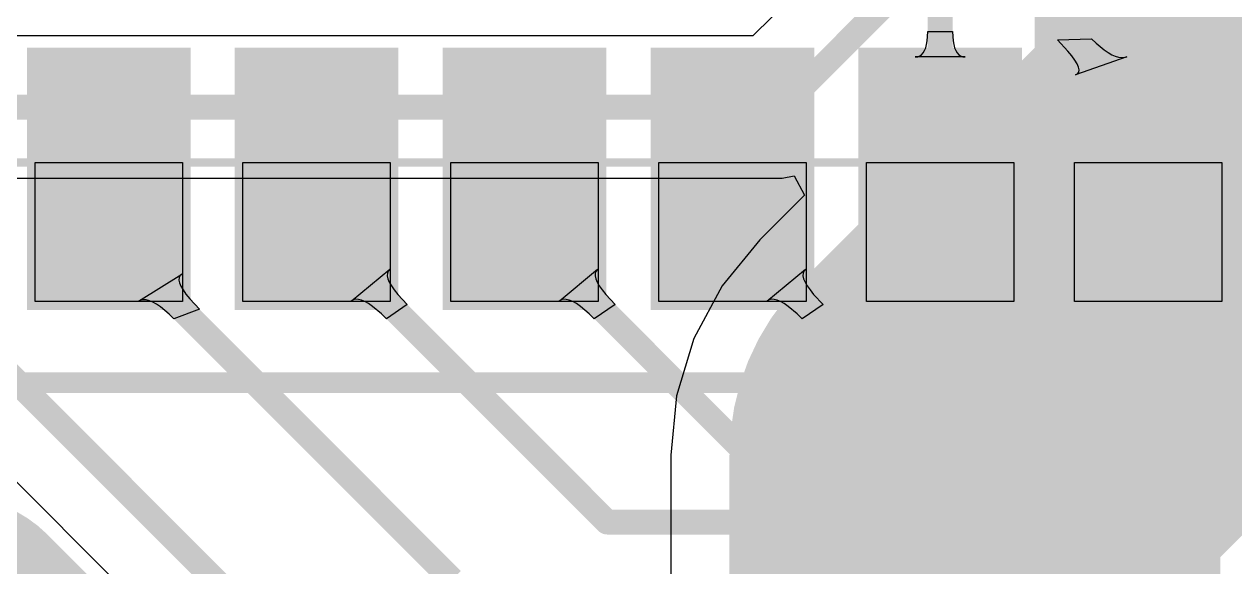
# Model space of a CAD drawing. Header units: millimetres. Extents: x -30 to 3.5, y -1.1 to 91.3.
# Drawn here: x -23.73 to -16.34, y 82.87 to 86.18 of the extents above; entities that cross this region are included whole.
import ezdxf

# ---------------------------------------------------------------- set-up
doc = ezdxf.new("R2010")
doc.units = ezdxf.units.MM
for name, color, linetype in [('BottomLayer', 5, 'Continuous'), ('BottomOverlay', 54, 'Continuous'), ('BottomPaste', 16, 'Continuous'), ('BottomSolder', 6, 'Continuous'), ('Mechanical15', 56, 'Continuous'), ('TopLayer', 1, 'Continuous'), ('TopPaste', 8, 'Continuous'), ('TopSolder', 216, 'Continuous')]:
    doc.layers.add(name, color=color, linetype=linetype)

# ---------------------------------------------------------------- blocks, each defined once
blk = doc.blocks.new('WIFIM_SMD_ESP32_S3__WROOM_1_N8_8')
at = {"layer": 'Mechanical15'}
for p, q in [((-9, -0.3853), (-9, 0.5147)), ((-9, 0.5147), (-8.15, 0.5147)), ((-8.15, 0.5147), (-8.15, -0.3853)), ((-9, -0.3853), (-9, -0.3853)), ((-8.15, -0.3853), (-9, -0.3853)), ((-9, -1.6553), (-9, -0.7553)), ((-9, -0.7553), (-8.15, -0.7553)), ((-8.15, -0.7553), (-8.15, -1.6553)), ((-9, -1.6553), (-9, -1.6553)), ((-8.15, -1.6553), (-9, -1.6553)), ((-9, -2.9253), (-9, -2.0253)), ((-9, -2.0253), (-8.15, -2.0253)), ((-8.15, -2.0253), (-8.15, -2.9253)), ((-9, -2.9253), (-9, -2.9253)), ((-8.15, -2.9253), (-9, -2.9253)), ((-9, -4.1953), (-9, -3.2953)), ((-9, -3.2953), (-8.15, -3.2953)), ((-8.15, -3.2953), (-8.15, -4.1953)), ((-9, -4.1953), (-9, -4.1953)), ((-8.15, -4.1953), (-9, -4.1953)), ((-9, -5.4653), (-9, -4.5653)), ((-9, -4.5653), (-8.15, -4.5653)), ((-8.15, -4.5653), (-8.15, -5.4653)), ((-9, -5.4653), (-9, -5.4653)), ((-8.15, -5.4653), (-9, -5.4653)), ((-9, -6.7353), (-9, -5.8353)), ((-9, -5.8353), (-8.15, -5.8353)), ((-8.15, -5.8353), (-8.15, -6.7353)), ((-9, -6.7353), (-9, -6.7353)), ((-8.15, -6.7353), (-9, -6.7353))]:
    blk.add_line(p, q, dxfattribs=at)
at = {"layer": 'Mechanical15', "const_width": 0.0508}
blk.add_lwpolyline([(-9, -9.0547), (-9, 16.4453)], dxfattribs=at)
at = {"layer": 'TopLayer'}
for points in [[(-9.6498, -0.3854), (-8.1498, -0.3854), (-9.6498, 0.5146), (-8.1498, 0.5146)], [(-9.6498, -1.6554), (-8.1498, -1.6554), (-9.6498, -0.7554), (-8.1498, -0.7554)], [(-9.6498, -2.9254), (-8.1498, -2.9254), (-9.6498, -2.0254), (-8.1498, -2.0254)], [(-9.6498, -4.1954), (-8.1498, -4.1954), (-9.6498, -3.2954), (-8.1498, -3.2954)], [(-9.6498, -5.4654), (-8.1498, -5.4654), (-9.6498, -4.5654), (-8.1498, -4.5654)], [(-9.6498, -6.7354), (-8.1498, -6.7354), (-9.6498, -5.8354), (-8.1498, -5.8354)]]:
    blk.add_solid(points, dxfattribs=at)
at = {"layer": 'TopPaste'}
for points in [[(-9.6498, -0.3854), (-8.1498, -0.3854), (-9.6498, 0.5146), (-8.1498, 0.5146)], [(-9.6498, -1.6554), (-8.1498, -1.6554), (-9.6498, -0.7554), (-8.1498, -0.7554)], [(-9.6498, -2.9254), (-8.1498, -2.9254), (-9.6498, -2.0254), (-8.1498, -2.0254)], [(-9.6498, -4.1954), (-8.1498, -4.1954), (-9.6498, -3.2954), (-8.1498, -3.2954)], [(-9.6498, -5.4654), (-8.1498, -5.4654), (-9.6498, -4.5654), (-8.1498, -4.5654)], [(-9.6498, -6.7354), (-8.1498, -6.7354), (-9.6498, -5.8354), (-8.1498, -5.8354)]]:
    blk.add_solid(points, dxfattribs=at)
at = {"layer": 'TopSolder'}
for points in [[(-9.6998, -0.4354), (-8.0998, -0.4354), (-9.6998, 0.5647), (-8.0998, 0.5647)], [(-9.6998, -1.7054), (-8.0998, -1.7054), (-9.6998, -0.7053), (-8.0998, -0.7053)], [(-9.6998, -2.9754), (-8.0998, -2.9754), (-9.6998, -1.9753), (-8.0998, -1.9753)], [(-9.6998, -4.2454), (-8.0998, -4.2454), (-9.6998, -3.2453), (-8.0998, -3.2453)], [(-9.6998, -5.5154), (-8.0998, -5.5154), (-9.6998, -4.5153), (-8.0998, -4.5153)], [(-9.6998, -6.7854), (-8.0998, -6.7854), (-9.6998, -5.7853), (-8.0998, -5.7853)]]:
    blk.add_solid(points, dxfattribs=at)
blk = doc.blocks.new('18650_BATTERY_B_27')
at = {"layer": 'BottomLayer'}
blk.add_solid([(-82.7052, -13.5), (-76.7052, -13.5), (-82.7052, -7.5), (-76.7052, -7.5)], dxfattribs=at)
at = {"layer": 'BottomOverlay', "const_width": 0.127}
blk.add_lwpolyline([(-76.5302, -21), (-76.5302, 0)], dxfattribs=at)
at = {"layer": 'BottomPaste'}
blk.add_solid([(-82.7052, -13.5), (-76.7052, -13.5), (-82.7052, -7.5), (-76.7052, -7.5)], dxfattribs=at)
at = {"layer": 'BottomSolder'}
blk.add_solid([(-82.8068, -13.6016), (-76.6036, -13.6016), (-82.8068, -7.3984), (-76.6036, -7.3984)], dxfattribs=at)

msp = doc.modelspace()

# ---------------------------------------------------------------- linework, layer by layer
at = {"layer": 'BottomLayer'}
for p, q in [((-18.5699, 86.8193), (-19.2807, 86.1085)), ((-19.2807, 86.1085), (-27.0002, 86.1085)), ((-26.8203, 85.2399), (-19.1008, 85.2399)), ((-19.1008, 85.2399), (-19.027, 85.2545)), ((-19.027, 85.2545), (-18.9645, 85.1375)), ((-18.9645, 85.1375), (-19.2375, 84.8645)), ((-19.2375, 84.8645), (-19.4687, 84.5828)), ((-19.4687, 84.5828), (-19.6404, 84.2614)), ((-19.6404, 84.2614), (-19.7462, 83.9127)), ((-19.7462, 83.9127), (-19.7819, 83.55)), ((-19.7819, 83.55), (-19.7819, 29.3784))]:
    msp.add_line(p, q, dxfattribs=at)
for points, const_width in [([(-17.923, 83.55), (-14.2494, 87.2236)], 3), ([(-19.1008, 85.6742), (-18.1356, 86.6394)], 0.152), ([(-27.0002, 85.6742), (-19.1008, 85.6742)], 0.152), ([(-17.923, 29.3784), (-17.923, 83.55)], 3), ([(-24.1554, 82.4992), (-20.508, 78.8518)], 1.6)]:
    msp.add_lwpolyline(points, dxfattribs=dict(at, const_width=const_width))
for points, const_width in [([(-19.1388, 85.6742, 1), (-19.0628, 85.6742, 1)], 0.076), ([(-19.1388, 85.6742, 1), (-19.0628, 85.6742, 1)], 0.076), ([(-18.673, 83.55, 1), (-17.173, 83.55, 1)], 1.5), ([(-18.673, 83.55, 1), (-17.173, 83.55, 1)], 1.5), ([(-24.5554, 82.4992, 1), (-23.7554, 82.4992, 1)], 0.8)]:
    msp.add_lwpolyline(points, format="xyb", close=True, dxfattribs=dict(at, const_width=const_width))
at = {"layer": 'TopLayer'}
for p, q in [((-18.2146, 86.0794), (-18.2124, 86.1058)), ((-18.2124, 86.1058), (-18.2116, 86.1353)), ((-18.2116, 86.1353), (-18.0596, 86.1353)), ((-18.0596, 86.1353), (-18.0588, 86.1058)), ((-18.0588, 86.1058), (-18.0566, 86.0794)), ((-18.2306, 86.019), (-18.2238, 86.036)), ((-18.2238, 86.036), (-18.2184, 86.0562)), ((-18.2184, 86.0562), (-18.2146, 86.0794)), ((-18.0566, 86.0794), (-18.0528, 86.0562)), ((-18.0528, 86.0562), (-18.0474, 86.036)), ((-18.0474, 86.036), (-18.0406, 86.019)), ((-17.4198, 86.0853), (-17.2103, 86.0907)), ((-17.3552, 86.0166), (-17.4198, 86.0853)), ((-17.2103, 86.0907), (-17.1833, 86.0649)), ((-17.1833, 86.0649), (-17.1331, 86.023)), ((-18.2876, 85.9802), (-18.2732, 85.9818)), ((-17.9836, 85.9802), (-18.2876, 85.9802)), ((-18.2732, 85.9818), (-18.2602, 85.9864)), ((-18.2602, 85.9864), (-18.2488, 85.9942)), ((-18.2488, 85.9942), (-18.239, 86.005)), ((-18.239, 86.005), (-18.2306, 86.019)), ((-18.0406, 86.019), (-18.0322, 86.005)), ((-18.0322, 86.005), (-18.0224, 85.9942)), ((-18.0224, 85.9942), (-18.011, 85.9864)), ((-18.011, 85.9864), (-17.998, 85.9818)), ((-17.998, 85.9818), (-17.9836, 85.9802)), ((-17.3309, 85.987), (-17.3552, 86.0166)), ((-17.3119, 85.9607), (-17.3309, 85.987)), ((-17.2982, 85.9376), (-17.3119, 85.9607)), ((-16.9953, 85.9802), (-17.3093, 85.8703)), ((-17.1331, 86.023), (-17.1098, 86.007)), ((-17.1098, 86.007), (-17.0877, 85.9943)), ((-17.0877, 85.9943), (-17.0668, 85.9849)), ((-17.0668, 85.9849), (-17.0471, 85.9788)), ((-17.0471, 85.9788), (-17.0286, 85.976)), ((-17.0286, 85.976), (-17.0114, 85.9764)), ((-17.0114, 85.9764), (-16.9953, 85.9802)), ((-17.3093, 85.8703), (-17.2964, 85.8774)), ((-17.2898, 85.9177), (-17.2982, 85.9376)), ((-17.2964, 85.8774), (-17.2889, 85.8876)), ((-17.2867, 85.9011), (-17.2898, 85.9177)), ((-17.2889, 85.8876), (-17.2867, 85.9011)), ((-23.0336, 84.4899), (-22.7689, 84.6551)), ((-22.7858, 84.6332), (-22.787, 84.6184)), ((-22.7797, 84.6455), (-22.7858, 84.6332)), ((-22.7689, 84.6551), (-22.7797, 84.6455)), ((-21.7342, 84.4899), (-21.4989, 84.6845)), ((-21.5134, 84.6603), (-21.5139, 84.6447)), ((-21.5139, 84.6447), (-21.5099, 84.6267)), ((-21.5084, 84.6736), (-21.5134, 84.6603)), ((-21.5099, 84.6267), (-21.5014, 84.6064)), ((-21.4989, 84.6845), (-21.5084, 84.6736)), ((-20.4642, 84.4899), (-20.2289, 84.6845)), ((-20.2434, 84.6603), (-20.2439, 84.6447)), ((-20.2439, 84.6447), (-20.2399, 84.6267)), ((-20.2384, 84.6736), (-20.2434, 84.6603)), ((-20.2399, 84.6267), (-20.2314, 84.6064)), ((-20.2289, 84.6845), (-20.2384, 84.6736)), ((-19.1942, 84.4899), (-18.9589, 84.6845)), ((-18.9734, 84.6603), (-18.9739, 84.6447)), ((-18.9739, 84.6447), (-18.9699, 84.6267)), ((-18.9684, 84.6736), (-18.9734, 84.6603)), ((-18.9699, 84.6267), (-18.9614, 84.6064)), ((-18.9589, 84.6845), (-18.9684, 84.6736)), ((-22.787, 84.6184), (-22.7835, 84.6008)), ((-22.7835, 84.6008), (-22.7751, 84.5807)), ((-22.7751, 84.5807), (-22.762, 84.5579)), ((-22.762, 84.5579), (-22.744, 84.5324)), ((-21.5014, 84.6064), (-21.4884, 84.5838)), ((-21.4884, 84.5838), (-21.4709, 84.5587)), ((-21.4709, 84.5587), (-21.4489, 84.5314)), ((-20.2314, 84.6064), (-20.2184, 84.5838)), ((-20.2184, 84.5838), (-20.2009, 84.5587)), ((-20.2009, 84.5587), (-20.1789, 84.5314)), ((-18.9614, 84.6064), (-18.9484, 84.5838)), ((-18.9484, 84.5838), (-18.9309, 84.5587)), ((-18.9309, 84.5587), (-18.9089, 84.5314)), ((-23.0196, 84.4962), (-23.0336, 84.4899)), ((-23.0038, 84.4988), (-23.0196, 84.4962)), ((-22.9865, 84.4975), (-23.0038, 84.4988)), ((-22.9675, 84.4925), (-22.9865, 84.4975)), ((-22.9468, 84.4836), (-22.9675, 84.4925)), ((-22.9245, 84.471), (-22.9468, 84.4836)), ((-22.9005, 84.4545), (-22.9245, 84.471)), ((-22.744, 84.5324), (-22.7213, 84.5043)), ((-22.7213, 84.5043), (-22.6614, 84.4401)), ((-21.7214, 84.4975), (-21.7342, 84.4899)), ((-21.7068, 84.5011), (-21.7214, 84.4975)), ((-21.6901, 84.5006), (-21.7068, 84.5011)), ((-21.6716, 84.496), (-21.6901, 84.5006)), ((-21.651, 84.4873), (-21.6716, 84.496)), ((-21.6286, 84.4745), (-21.651, 84.4873)), ((-21.6041, 84.4576), (-21.6286, 84.4745)), ((-21.4489, 84.5314), (-21.3914, 84.4695)), ((-20.4514, 84.4975), (-20.4642, 84.4899)), ((-20.4368, 84.5011), (-20.4514, 84.4975)), ((-20.4201, 84.5006), (-20.4368, 84.5011)), ((-20.4016, 84.496), (-20.4201, 84.5006)), ((-20.381, 84.4873), (-20.4016, 84.496)), ((-20.3586, 84.4745), (-20.381, 84.4873)), ((-20.3341, 84.4576), (-20.3586, 84.4745)), ((-20.1789, 84.5314), (-20.1214, 84.4695)), ((-19.1814, 84.4975), (-19.1942, 84.4899)), ((-19.1668, 84.5011), (-19.1814, 84.4975)), ((-19.1501, 84.5006), (-19.1668, 84.5011)), ((-19.1316, 84.496), (-19.1501, 84.5006)), ((-19.111, 84.4873), (-19.1316, 84.496)), ((-19.0886, 84.4745), (-19.111, 84.4873)), ((-19.0641, 84.4576), (-19.0886, 84.4745)), ((-18.9089, 84.5314), (-18.8514, 84.4695)), ((-22.8476, 84.4102), (-22.9005, 84.4545)), ((-22.8187, 84.3824), (-22.8476, 84.4102)), ((-22.6614, 84.4401), (-22.8187, 84.3824)), ((-21.5495, 84.4116), (-21.6041, 84.4576)), ((-21.5192, 84.3824), (-21.5495, 84.4116)), ((-21.3914, 84.4695), (-21.5192, 84.3824)), ((-20.2795, 84.4116), (-20.3341, 84.4576)), ((-20.2492, 84.3824), (-20.2795, 84.4116)), ((-20.1214, 84.4695), (-20.2492, 84.3824)), ((-19.0095, 84.4116), (-19.0641, 84.4576)), ((-18.9792, 84.3824), (-19.0095, 84.4116)), ((-18.8514, 84.4695), (-18.9792, 84.3824)), ((-24.523, 84.1297), (-22.5236, 82.1303))]:
    msp.add_line(p, q, dxfattribs=at)
at = {"layer": 'TopLayer', "const_width": 0.152}
for points in [[(-19.0094, 87.7824), (-16.8656, 85.6386)], [(-18.1356, 85.2366), (-18.1356, 86.4108)], [(-16.8656, 85.2366), (-16.8656, 85.6386)], [(-23.2156, 84.8868), (-23.2156, 85.2366)], [(-21.9456, 84.9162), (-21.9456, 85.2366)], [(-20.6756, 84.9162), (-20.6756, 85.2366)], [(-19.4056, 84.9162), (-19.4056, 85.2366)], [(-21.9456, 84.9162), (-20.1708, 83.1414)], [(-20.6756, 84.9162), (-19.2528, 83.4934)], [(-19.4056, 84.9162), (-18.3348, 83.8454)], [(-23.2156, 84.8868), (-21.1182, 82.7894)], [(-24.4856, 84.7066), (-22.2164, 82.4374)], [(-18.3348, 83.8454), (-15.2146, 83.8454)], [(-19.2528, 83.4934), (-15.3604, 83.4934)], [(-20.1708, 83.1414), (-15.5062, 83.1414)]]:
    msp.add_lwpolyline(points, dxfattribs=at)
at = {"layer": 'TopLayer', "const_width": 0.076}
for points in [[(-16.9036, 85.6386, 1), (-16.8276, 85.6386, 1)], [(-16.9036, 85.6386, 1), (-16.8276, 85.6386, 1)], [(-23.2536, 85.2366, 1), (-23.1776, 85.2366, 1)], [(-21.9836, 85.2366, 1), (-21.9076, 85.2366, 1)], [(-20.7136, 85.2366, 1), (-20.6376, 85.2366, 1)], [(-19.4436, 85.2366, 1), (-19.3676, 85.2366, 1)], [(-18.1736, 85.2366, 1), (-18.0976, 85.2366, 1)], [(-16.9036, 85.2366, 1), (-16.8276, 85.2366, 1)], [(-21.9836, 84.9162, 1), (-21.9076, 84.9162, 1)], [(-21.9836, 84.9162, 1), (-21.9076, 84.9162, 1)], [(-20.7136, 84.9162, 1), (-20.6376, 84.9162, 1)], [(-20.7136, 84.9162, 1), (-20.6376, 84.9162, 1)], [(-19.4436, 84.9162, 1), (-19.3676, 84.9162, 1)], [(-19.4436, 84.9162, 1), (-19.3676, 84.9162, 1)], [(-23.2536, 84.8868, 1), (-23.1776, 84.8868, 1)], [(-23.2536, 84.8868, 1), (-23.1776, 84.8868, 1)], [(-18.3728, 83.8454, 1), (-18.2968, 83.8454, 1)], [(-18.3728, 83.8454, 1), (-18.2968, 83.8454, 1)], [(-19.2908, 83.4934, 1), (-19.2148, 83.4934, 1)], [(-19.2908, 83.4934, 1), (-19.2148, 83.4934, 1)], [(-20.2088, 83.1414, 1), (-20.1328, 83.1414, 1)], [(-20.2088, 83.1414, 1), (-20.1328, 83.1414, 1)]]:
    msp.add_lwpolyline(points, format="xyb", close=True, dxfattribs=at)

# ---------------------------------------------------------------- block references
at = {"rotation": 270}
for name, p in [('18650_BATTERY_B_27', (-3.9564, 7.4616)), ('WIFIM_SMD_ESP32_S3__WROOM_1_N8_8', (-16.9302, 76.3368))]:
    msp.add_blockref(name, p, dxfattribs=at)

doc.saveas('drawing.dxf')
